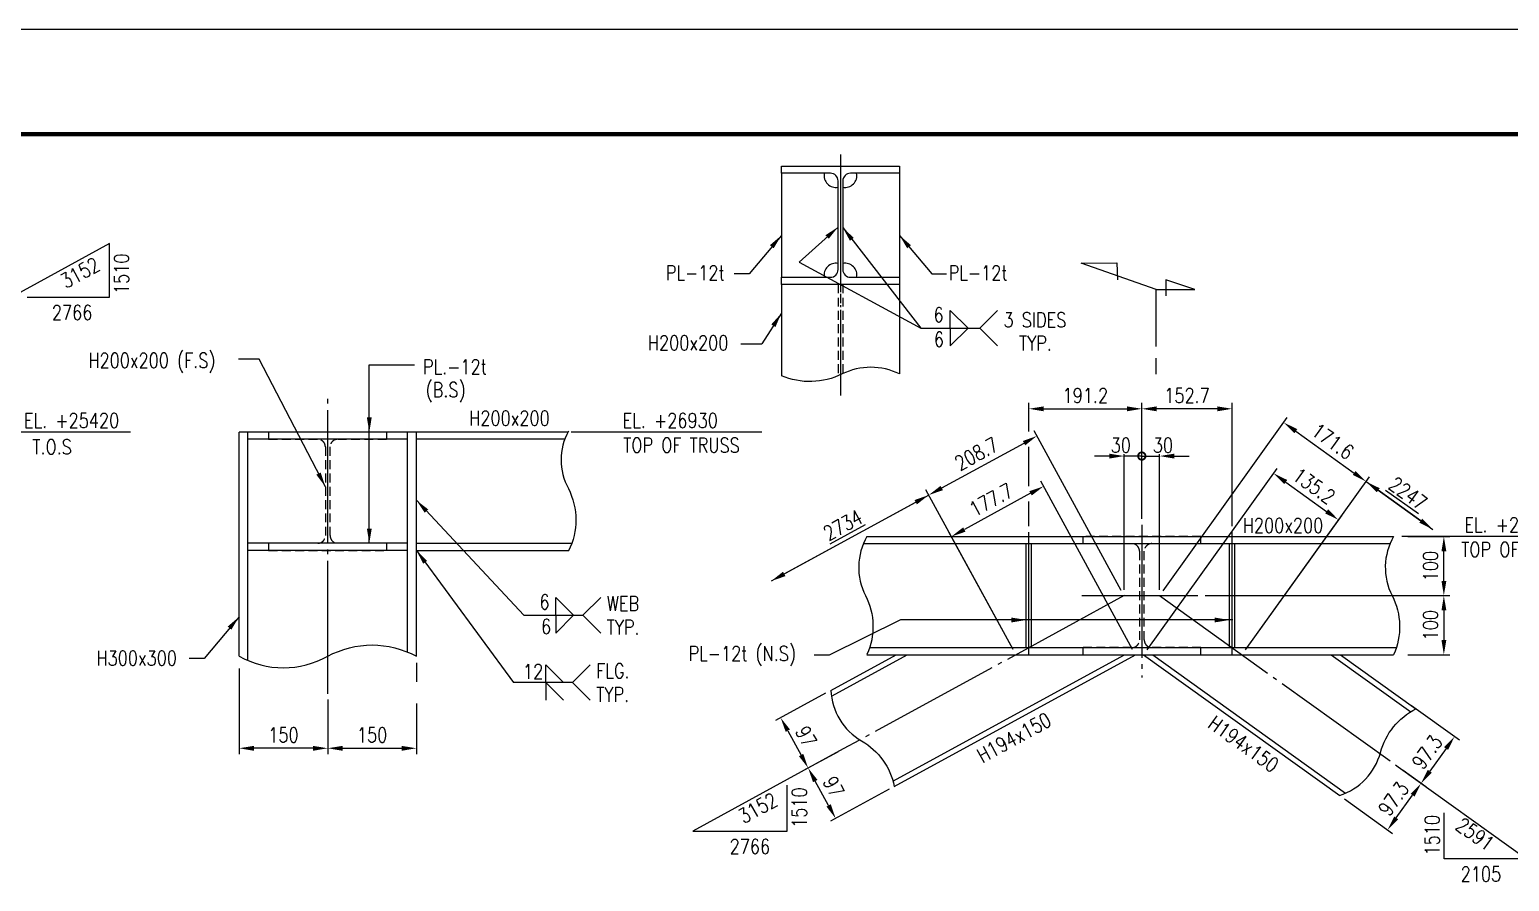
# Model space of a CAD drawing. Header units: millimetres. Extents: x 0 to 232280, y -26939 to 23794.
# Drawn here: x 151900 to 161915, y -8870 to -3104 of the extents above; entities that cross this region are included whole.
import ezdxf
from ezdxf.enums import TextEntityAlignment as Align

# ---------------------------------------------------------------- set-up
doc = ezdxf.new("R2010")
doc.units = ezdxf.units.MM
doc.header["$LTSCALE"] = 30
doc.linetypes.add('JNK-CENTER', pattern=[34, 30, -1.5, 1, -1.5])
doc.linetypes.add('JNK-HIDDEN', pattern=[3, 2, -1])
for name, color, linetype in [('CEN-R', 1, 'JNK-CENTER'), ('CON-C', 4, 'Continuous'), ('CON-G', 3, 'Continuous'), ('CON-W', 7, 'Continuous'), ('CON-Y', 2, 'Continuous'), ('Dim-W', 7, 'Continuous'), ('HID-Y', 2, 'JNK-HIDDEN'), ('STL-OBJT', 7, 'Continuous'), ('TXT-Y', 2, 'Continuous')]:
    doc.layers.add(name, color=color, linetype=linetype)
doc.styles.add('ROMANS', font='ROMANS.shx', dxfattribs={"width": 0.8})
doc.styles.add('SIMPLEX', font='simplex.shx', dxfattribs={"width": 0.8})
doc.dimstyles.new('DIM40', dxfattribs={"dimscale": 40, "dimtxt": 2.5, "dimasz": 2.5, "dimexe": 1, "dimexo": 1, "dimgap": 1, "dimtad": 1, "dimdec": 0, "dimdsep": 46, "dimtxsty": 'SIMPLEX', "dimcen": 0, "dimclrd": 7, "dimclre": 7, "dimclrt": 2, "dimadec": 1, "dimazin": 2, "dimtfac": 1, "dimtdec": 0, "dimtix": 1, "dimtmove": 2, "dimatfit": 2, "dimfxl": 1, "dimtolj": 1, "dimtzin": 0, "dimarcsym": 1})
doc.dimstyles.new('DIM40x4', dxfattribs={"dimscale": 40, "dimtxt": 2.5, "dimasz": 2.5, "dimexe": 1, "dimexo": 1, "dimgap": 1, "dimtad": 1, "dimdec": 1, "dimlfac": 0.25, "dimdsep": 46, "dimtxsty": 'SIMPLEX', "dimcen": 2.5, "dimclrd": 7, "dimclre": 7, "dimclrt": 2, "dimadec": 1, "dimazin": 2, "dimtfac": 1, "dimtdec": 1, "dimtmove": 2, "dimatfit": 3, "dimfxl": 1, "dimtfill": 1, "dimtolj": 1, "dimtzin": 0, "dimarcsym": 1})

# ---------------------------------------------------------------- blocks, each defined once
blk = doc.blocks.new('TITLE')
at = {"color": 7}
blk.add_line((841, 594.85), (0, 594.85), dxfattribs=at)
at = {"color": 7, "const_width": 0.707}
blk.add_lwpolyline([(823.32, 577.17), (27.94, 577.17)], dxfattribs=at)
blk = doc.blocks.new('*D4579')
at = {"layer": 'DEFPOINTS', "color": 0, "ltscale": 0.5, "transparency": 16777216}
for p in [(153918, -7600), (154518, -7666), (154518, -7969)]:
    blk.add_point(p, dxfattribs=at)
at = {"layer": 'Dim-W', "color": 7, "lineweight": -2, "ltscale": 0.5, "transparency": 16777216}
for p, q in [((153918, -7640), (153918, -8009)), ((154518, -7706), (154518, -8009)), ((154018, -7969), (154418, -7969))]:
    blk.add_line(p, q, dxfattribs=at)
at = {"layer": 'Dim-W', "color": 7, "ltscale": 0.5, "transparency": 16777216}
for points in [[(154018, -7953), (154018, -7986), (153918, -7969)], [(154418, -7953), (154418, -7986), (154518, -7969)]]:
    blk.add_solid(points, dxfattribs=at)
at = {"layer": 'Dim-W', "color": 2, "ltscale": 0.5, "transparency": 16777216, "insert": (154218, -7879), "char_height": 100, "attachment_point": 5, "style": 'SIMPLEX', "bg_fill": 3, "box_fill_scale": 1.1, "bg_fill_color": 256, "bg_fill_true_color": 13158600, "bg_fill_transparency": 0}
blk.add_mtext('\\A1;150', dxfattribs=at)
blk = doc.blocks.new('*D4580')
at = {"layer": 'DEFPOINTS', "color": 0, "ltscale": 0.5, "transparency": 16777216}
for p in [(153318, -7390), (153918, -7600), (153318, -7969)]:
    blk.add_point(p, dxfattribs=at)
at = {"layer": 'Dim-W', "color": 7, "lineweight": -2, "ltscale": 0.5, "transparency": 16777216}
for p, q in [((153318, -7430), (153318, -8009)), ((153918, -7640), (153918, -8009)), ((153818, -7969), (153418, -7969))]:
    blk.add_line(p, q, dxfattribs=at)
at = {"layer": 'Dim-W', "color": 7, "ltscale": 0.5, "transparency": 16777216}
for points in [[(153418, -7953), (153418, -7986), (153318, -7969)], [(153818, -7953), (153818, -7986), (153918, -7969)]]:
    blk.add_solid(points, dxfattribs=at)
at = {"layer": 'Dim-W', "color": 2, "ltscale": 0.5, "transparency": 16777216, "insert": (153618, -7879), "char_height": 100, "attachment_point": 5, "style": 'SIMPLEX', "bg_fill": 3, "box_fill_scale": 1.1, "bg_fill_color": 256, "bg_fill_true_color": 13158600, "bg_fill_transparency": 0}
blk.add_mtext('\\A1;150', dxfattribs=at)
blk = doc.blocks.new('_DotSmall')
at = {"color": 0, "linetype": 'ByBlock', "const_width": 0.5}
blk.add_lwpolyline([(-0.0625, 0, 1), (0.0625, 0, 1)], format="xyb", close=True, dxfattribs=at)
blk = doc.blocks.new('*D4581')
at = {"layer": 'DEFPOINTS', "color": 0, "ltscale": 0.5, "transparency": 16777216}
for p in [(159427, -6456), (159547, -6936)]:
    blk.add_point(p, dxfattribs=at)
at = {"layer": 'Dim-W', "color": 7, "lineweight": -2, "ltscale": 0.5, "transparency": 16777216}
for p, q in [((159427, -5991), (159327, -5991)), ((159427, -6416), (159427, -5951)), ((159547, -6896), (159547, -5951)), ((159647, -5991), (159747, -5991))]:
    blk.add_line(p, q, dxfattribs=at)
at = {"layer": 'Dim-W', "color": 2, "ltscale": 0.5, "transparency": 16777216, "insert": (159570, -5918), "char_height": 100, "attachment_point": 5, "style": 'SIMPLEX', "bg_fill": 3, "box_fill_scale": 1.1, "bg_fill_color": 256, "bg_fill_true_color": 13158600, "bg_fill_transparency": 0}
blk.add_mtext('\\A1;30', dxfattribs=at)
at = {"layer": 'DEFPOINTS', "color": 0, "ltscale": 0.5, "transparency": 16777216}
blk.add_point((159547, -5991), dxfattribs=at)
at = {"layer": 'Dim-W', "color": 7, "lineweight": -2, "ltscale": 0.5, "transparency": 16777216}
blk.add_line((159427, -5991), (159547, -5991), dxfattribs=at)
at = {"layer": 'Dim-W', "color": 7, "ltscale": 0.5, "transparency": 16777216}
blk.add_solid([(159647, -5975), (159647, -6008), (159547, -5991)], dxfattribs=at)
at = {"layer": 'Dim-W', "color": 7, "lineweight": -2, "ltscale": 0.5, "transparency": 16777216, "xscale": 100, "yscale": 100, "zscale": 100}
blk.add_blockref('_DotSmall', (159427, -5991), dxfattribs=at)
blk = doc.blocks.new('*D4582')
at = {"layer": 'DEFPOINTS', "color": 0, "ltscale": 0.5, "transparency": 16777216}
for p in [(159427, -6456), (159307, -6936)]:
    blk.add_point(p, dxfattribs=at)
at = {"layer": 'Dim-W', "color": 7, "lineweight": -2, "ltscale": 0.5, "transparency": 16777216}
for p, q in [((159207, -5991), (159107, -5991)), ((159307, -6896), (159307, -5951)), ((159427, -6416), (159427, -5951)), ((159427, -5991), (159527, -5991))]:
    blk.add_line(p, q, dxfattribs=at)
at = {"layer": 'Dim-W', "color": 2, "ltscale": 0.5, "transparency": 16777216, "insert": (159285, -5918), "char_height": 100, "attachment_point": 5, "style": 'SIMPLEX', "bg_fill": 3, "box_fill_scale": 1.1, "bg_fill_color": 256, "bg_fill_true_color": 13158600, "bg_fill_transparency": 0}
blk.add_mtext('\\A1;30', dxfattribs=at)
at = {"layer": 'DEFPOINTS', "color": 0, "ltscale": 0.5, "transparency": 16777216}
blk.add_point((159307, -5991), dxfattribs=at)
at = {"layer": 'Dim-W', "color": 7, "lineweight": -2, "ltscale": 0.5, "transparency": 16777216}
blk.add_line((159427, -5991), (159307, -5991), dxfattribs=at)
at = {"layer": 'Dim-W', "color": 7, "ltscale": 0.5, "transparency": 16777216}
blk.add_solid([(159207, -5975), (159207, -6008), (159307, -5991)], dxfattribs=at)
at = {"layer": 'Dim-W', "color": 7, "lineweight": -2, "ltscale": 0.5, "transparency": 16777216, "xscale": 100, "yscale": 100, "zscale": 100, "rotation": 180}
blk.add_blockref('_DotSmall', (159427, -5991), dxfattribs=at)
blk = doc.blocks.new('*D4621')
at = {"layer": 'DEFPOINTS', "color": 0, "ltscale": 0.5, "transparency": 16777216}
for p in [(159427, -5671), (158663, -6506), (159427, -6416)]:
    blk.add_point(p, dxfattribs=at)
at = {"layer": 'Dim-W', "color": 7, "lineweight": -2, "ltscale": 0.5, "transparency": 16777216}
for p, q in [((158663, -5825), (158663, -5631)), ((158763, -5671), (159327, -5671)), ((159427, -6376), (159427, -5631)), ((158663, -6195), (158663, -5928)), ((158663, -6466), (158663, -6298))]:
    blk.add_line(p, q, dxfattribs=at)
at = {"layer": 'Dim-W', "color": 7, "ltscale": 0.5, "transparency": 16777216}
for points in [[(158763, -5655), (158763, -5688), (158663, -5671)], [(159327, -5655), (159327, -5688), (159427, -5671)]]:
    blk.add_solid(points, dxfattribs=at)
at = {"layer": 'Dim-W', "color": 2, "ltscale": 0.5, "transparency": 16777216, "insert": (159045, -5581), "char_height": 100, "attachment_point": 5, "style": 'SIMPLEX', "bg_fill": 3, "box_fill_scale": 1.1, "bg_fill_color": 256, "bg_fill_true_color": 13158600, "bg_fill_transparency": 0}
blk.add_mtext('\\A1;191.2', dxfattribs=at)
blk = doc.blocks.new('*D4583')
at = {"layer": 'DEFPOINTS', "color": 0, "ltscale": 0.5, "transparency": 16777216}
for p in [(159427, -5671), (159427, -6416), (160038, -6506)]:
    blk.add_point(p, dxfattribs=at)
at = {"layer": 'Dim-W', "color": 7, "lineweight": -2, "ltscale": 0.5, "transparency": 16777216}
for p, q in [((159427, -6376), (159427, -5631)), ((159938, -5671), (159527, -5671)), ((160038, -6466), (160038, -5631))]:
    blk.add_line(p, q, dxfattribs=at)
at = {"layer": 'Dim-W', "color": 7, "ltscale": 0.5, "transparency": 16777216}
for points in [[(159527, -5655), (159527, -5688), (159427, -5671)], [(159938, -5655), (159938, -5688), (160038, -5671)]]:
    blk.add_solid(points, dxfattribs=at)
at = {"layer": 'Dim-W', "color": 2, "ltscale": 0.5, "transparency": 16777216, "insert": (159733, -5581), "char_height": 100, "attachment_point": 5, "style": 'SIMPLEX', "bg_fill": 3, "box_fill_scale": 1.1, "bg_fill_color": 256, "bg_fill_true_color": 13158600, "bg_fill_transparency": 0}
blk.add_mtext('\\A1;152.7', dxfattribs=at)
blk = doc.blocks.new('*D4584')
at = {"layer": 'DEFPOINTS', "color": 0, "ltscale": 0.5, "transparency": 16777216}
for p in [(161162, -8094), (161317, -8206), (160765, -8289)]:
    blk.add_point(p, dxfattribs=at)
at = {"layer": 'Dim-W', "color": 7, "lineweight": -2, "ltscale": 0.5, "transparency": 16777216}
for p, q in [((161195, -8118), (161350, -8229)), ((160798, -8312), (161123, -8545)), ((161149, -8441), (161259, -8287))]:
    blk.add_line(p, q, dxfattribs=at)
at = {"layer": 'Dim-W', "color": 7, "ltscale": 0.5, "transparency": 16777216}
for points in [[(161246, -8277), (161273, -8296), (161317, -8206)], [(161135, -8431), (161162, -8450), (161090, -8522)]]:
    blk.add_solid(points, dxfattribs=at)
at = {"layer": 'Dim-W', "color": 2, "ltscale": 0.5, "transparency": 16777216, "insert": (161131, -8311), "char_height": 100, "attachment_point": 5, "rotation": 54.3466, "style": 'SIMPLEX', "bg_fill": 3, "box_fill_scale": 1.1, "bg_fill_color": 256, "bg_fill_true_color": 13158600, "bg_fill_transparency": 0}
blk.add_mtext('\\A1;97.3', dxfattribs=at)
blk = doc.blocks.new('*D4585')
at = {"layer": 'DEFPOINTS', "color": 0, "ltscale": 0.5, "transparency": 16777216}
for p in [(161219, -7656), (161162, -8094), (161317, -8206)]:
    blk.add_point(p, dxfattribs=at)
at = {"layer": 'Dim-W', "color": 7, "lineweight": -2, "ltscale": 0.5, "transparency": 16777216}
for p, q in [((161252, -7679), (161577, -7912)), ((161486, -7970), (161376, -8124)), ((161195, -8118), (161350, -8229))]:
    blk.add_line(p, q, dxfattribs=at)
at = {"layer": 'Dim-W', "color": 7, "ltscale": 0.5, "transparency": 16777216}
for points in [[(161472, -7961), (161500, -7980), (161544, -7889)], [(161362, -8115), (161389, -8134), (161317, -8206)]]:
    blk.add_solid(points, dxfattribs=at)
at = {"layer": 'Dim-W', "color": 2, "ltscale": 0.5, "transparency": 16777216, "insert": (161358, -7995), "char_height": 100, "attachment_point": 5, "rotation": 54.3466, "style": 'SIMPLEX', "bg_fill": 3, "box_fill_scale": 1.1, "bg_fill_color": 256, "bg_fill_true_color": 13158600, "bg_fill_transparency": 0}
blk.add_mtext('\\A1;97.3', dxfattribs=at)
blk = doc.blocks.new('*D4586')
at = {"layer": 'DEFPOINTS', "color": 0, "ltscale": 0.5, "transparency": 16777216}
for p in [(160946, -6164), (159547, -6936), (160105, -7336)]:
    blk.add_point(p, dxfattribs=at)
at = {"layer": 'Dim-W', "color": 7, "lineweight": -2, "ltscale": 0.5, "transparency": 16777216}
for p, q in [((159571, -6903), (160411, -5731)), ((160469, -5822), (160864, -6106)), ((160128, -7303), (160969, -6131))]:
    blk.add_line(p, q, dxfattribs=at)
at = {"layer": 'Dim-W', "color": 7, "ltscale": 0.5, "transparency": 16777216}
for points in [[(160479, -5809), (160460, -5836), (160388, -5764)], [(160874, -6092), (160855, -6119), (160946, -6164)]]:
    blk.add_solid(points, dxfattribs=at)
at = {"layer": 'Dim-W', "color": 2, "ltscale": 0.5, "transparency": 16777216, "insert": (160719, -5891), "char_height": 100, "attachment_point": 5, "rotation": 324.3466, "style": 'SIMPLEX', "bg_fill": 3, "box_fill_scale": 1.1, "bg_fill_color": 256, "bg_fill_true_color": 13158600, "bg_fill_transparency": 0}
blk.add_mtext('\\A1;171.6', dxfattribs=at)
blk = doc.blocks.new('*D4587')
at = {"layer": 'DEFPOINTS', "color": 0, "ltscale": 0.5, "transparency": 16777216}
for p in [(160759, -6424), (159439, -7336), (160105, -7336)]:
    blk.add_point(p, dxfattribs=at)
at = {"layer": 'Dim-W', "color": 7, "lineweight": -2, "ltscale": 0.5, "transparency": 16777216}
for p, q in [((159463, -7303), (160343, -6076)), ((160401, -6167), (160678, -6366)), ((160128, -7303), (160782, -6391))]:
    blk.add_line(p, q, dxfattribs=at)
at = {"layer": 'Dim-W', "color": 7, "ltscale": 0.5, "transparency": 16777216}
for points in [[(160411, -6153), (160391, -6181), (160320, -6109)], [(160688, -6352), (160668, -6379), (160759, -6424)]]:
    blk.add_solid(points, dxfattribs=at)
at = {"layer": 'Dim-W', "color": 2, "ltscale": 0.5, "transparency": 16777216, "insert": (160592, -6193), "char_height": 100, "attachment_point": 5, "rotation": 324.3466, "style": 'SIMPLEX', "bg_fill": 3, "box_fill_scale": 1.1, "bg_fill_color": 256, "bg_fill_true_color": 13158600, "bg_fill_transparency": 0}
blk.add_mtext('\\A1;135.2', dxfattribs=at)
blk = doc.blocks.new('*D4588')
at = {"layer": 'DEFPOINTS', "color": 0, "ltscale": 0.5, "transparency": 16777216}
for p in [(158717, -5855), (159307, -6936), (158575, -7336)]:
    blk.add_point(p, dxfattribs=at)
at = {"layer": 'Dim-W', "color": 7, "lineweight": -2, "ltscale": 0.5, "transparency": 16777216}
for p, q in [((158073, -6207), (158630, -5903)), ((159288, -6901), (158698, -5820)), ((158556, -7301), (157966, -6220))]:
    blk.add_line(p, q, dxfattribs=at)
at = {"layer": 'Dim-W', "color": 7, "ltscale": 0.5, "transparency": 16777216}
for points in [[(158622, -5889), (158638, -5918), (158717, -5855)], [(158065, -6193), (158081, -6222), (157985, -6255)]]:
    blk.add_solid(points, dxfattribs=at)
at = {"layer": 'Dim-W', "color": 2, "ltscale": 0.5, "transparency": 16777216, "insert": (158308, -5976), "char_height": 100, "attachment_point": 5, "rotation": 28.6308, "style": 'SIMPLEX', "bg_fill": 3, "box_fill_scale": 1.1, "bg_fill_color": 256, "bg_fill_true_color": 13158600, "bg_fill_transparency": 0}
blk.add_mtext('\\A1;208.7', dxfattribs=at)
blk = doc.blocks.new('*D4589')
at = {"layer": 'DEFPOINTS', "color": 0, "ltscale": 0.5, "transparency": 16777216}
for p in [(158138, -6536), (158575, -7336), (159384, -7336)]:
    blk.add_point(p, dxfattribs=at)
at = {"layer": 'Dim-W', "color": 7, "lineweight": -2, "ltscale": 0.5, "transparency": 16777216}
for p, q in [((159365, -7301), (158743, -6160)), ((158674, -6243), (158226, -6488)), ((158556, -7301), (158119, -6501))]:
    blk.add_line(p, q, dxfattribs=at)
at = {"layer": 'Dim-W', "color": 7, "ltscale": 0.5, "transparency": 16777216}
for points in [[(158666, -6229), (158682, -6258), (158762, -6196)], [(158218, -6474), (158234, -6503), (158138, -6536)]]:
    blk.add_solid(points, dxfattribs=at)
at = {"layer": 'Dim-W', "color": 2, "ltscale": 0.5, "transparency": 16777216, "insert": (158407, -6287), "char_height": 100, "attachment_point": 5, "rotation": 28.6308, "style": 'SIMPLEX', "bg_fill": 3, "box_fill_scale": 1.1, "bg_fill_color": 256, "bg_fill_true_color": 13158600, "bg_fill_transparency": 0}
blk.add_mtext('\\A1;177.7', dxfattribs=at)
blk = doc.blocks.new('SECMARK2')
at = {"layer": 'CON-C'}
blk.add_line((0, 0), (-2.72, 0), dxfattribs=at)
blk.add_lwpolyline([(-4.67, 0), (-14.32, 0), (-14.32, 6.51), (-15.93, 1.64), (-13.23, 1.64)], dxfattribs=at)
at = {"layer": 'CON-C', "style": 'SIMPLEX', "width": 0.8}
blk.add_attdef('TAG', (-12.98, 1.18), '', height=3.5, dxfattribs=at)
blk = doc.blocks.new('*D4497')
at = {"layer": 'DEFPOINTS', "color": 0, "ltscale": 0.5, "transparency": 16777216}
for p in [(157323, -7577), (157407, -7974), (157169, -8103)]:
    blk.add_point(p, dxfattribs=at)
at = {"layer": 'Dim-W', "color": 7, "lineweight": -2, "ltscale": 0.5, "transparency": 16777216}
for p, q in [((157287, -7597), (156948, -7782)), ((157031, -7850), (157121, -8015)), ((157372, -7993), (157134, -8122))]:
    blk.add_line(p, q, dxfattribs=at)
at = {"layer": 'Dim-W', "color": 7, "ltscale": 0.5, "transparency": 16777216}
for points in [[(157046, -7842), (157017, -7858), (156983, -7763)], [(157136, -8007), (157107, -8023), (157169, -8103)]]:
    blk.add_solid(points, dxfattribs=at)
at = {"layer": 'Dim-W', "color": 2, "ltscale": 0.5, "transparency": 16777216, "insert": (157155, -7890), "char_height": 100, "attachment_point": 5, "rotation": 298.6308, "style": 'SIMPLEX', "bg_fill": 3, "box_fill_scale": 1.1, "bg_fill_color": 256, "bg_fill_true_color": 13158600, "bg_fill_transparency": 0}
blk.add_mtext('\\A1;97', dxfattribs=at)
blk = doc.blocks.new('*D4498')
at = {"layer": 'DEFPOINTS', "color": 0, "ltscale": 0.5, "transparency": 16777216}
for p in [(157169, -8103), (157169, -8103), (157752, -8227)]:
    blk.add_point(p, dxfattribs=at)
at = {"layer": 'Dim-W', "color": 7, "lineweight": -2, "ltscale": 0.5, "transparency": 16777216}
for p, q in [((157307, -8356), (157217, -8191)), ((157717, -8246), (157320, -8463))]:
    blk.add_line(p, q, dxfattribs=at)
at = {"layer": 'Dim-W', "color": 7, "ltscale": 0.5, "transparency": 16777216}
for points in [[(157232, -8183), (157202, -8199), (157169, -8103)], [(157322, -8348), (157293, -8364), (157355, -8444)]]:
    blk.add_solid(points, dxfattribs=at)
at = {"layer": 'Dim-W', "color": 2, "ltscale": 0.5, "transparency": 16777216, "insert": (157341, -8230), "char_height": 100, "attachment_point": 5, "rotation": 298.6308, "style": 'SIMPLEX', "bg_fill": 3, "box_fill_scale": 1.1, "bg_fill_color": 256, "bg_fill_true_color": 13158600, "bg_fill_transparency": 0}
blk.add_mtext('\\A1;97', dxfattribs=at)
blk = doc.blocks.new('*D4499')
at = {"layer": 'DEFPOINTS', "color": 0, "ltscale": 0.5, "transparency": 16777216}
for p in [(157985, -6255), (157985, -6255), (156919, -6837)]:
    blk.add_point(p, dxfattribs=at)
at = {"layer": 'Dim-W', "color": 7, "lineweight": -2, "ltscale": 0.5, "transparency": 16777216}
blk.add_line((157007, -6789), (157897, -6303), dxfattribs=at)
at = {"layer": 'Dim-W', "color": 7, "ltscale": 0.5, "transparency": 16777216}
for points in [[(157889, -6289), (157905, -6318), (157985, -6255)], [(156999, -6774), (157015, -6804), (156919, -6837)]]:
    blk.add_solid(points, dxfattribs=at)
at = {"layer": 'Dim-W', "color": 2, "ltscale": 0.5, "transparency": 16777216, "insert": (157404, -6458), "char_height": 100, "attachment_point": 5, "rotation": 28.6308, "style": 'SIMPLEX', "bg_fill": 3, "box_fill_scale": 1.1, "bg_fill_color": 256, "bg_fill_true_color": 13158600, "bg_fill_transparency": 0}
blk.add_mtext('\\A1;\\L2734', dxfattribs=at)
blk = doc.blocks.new('*D4500')
at = {"layer": 'DEFPOINTS', "color": 0, "ltscale": 0.5, "transparency": 16777216}
for p in [(160946, -6164), (160946, -6164), (161396, -6487)]:
    blk.add_point(p, dxfattribs=at)
at = {"layer": 'Dim-W', "color": 7, "lineweight": -2, "ltscale": 0.5, "transparency": 16777216}
blk.add_line((161315, -6429), (161027, -6222), dxfattribs=at)
at = {"layer": 'Dim-W', "color": 7, "ltscale": 0.5, "transparency": 16777216}
for points in [[(161037, -6209), (161017, -6236), (160946, -6164)], [(161325, -6415), (161305, -6442), (161396, -6487)]]:
    blk.add_solid(points, dxfattribs=at)
at = {"layer": 'Dim-W', "color": 2, "ltscale": 0.5, "transparency": 16777216, "insert": (161229, -6244), "char_height": 100, "attachment_point": 5, "rotation": 324.3466, "style": 'SIMPLEX', "bg_fill": 3, "box_fill_scale": 1.1, "bg_fill_color": 256, "bg_fill_true_color": 13158600, "bg_fill_transparency": 0}
blk.add_mtext('\\A1;\\L2247', dxfattribs=at)
blk = doc.blocks.new('*D4540')
at = {"layer": 'DEFPOINTS', "color": 0, "ltscale": 0.5, "transparency": 16777216}
for p in [(161187, -6536), (161471, -6536), (159816, -6936)]:
    blk.add_point(p, dxfattribs=at)
at = {"layer": 'Dim-W', "color": 7, "lineweight": -2, "ltscale": 0.5, "transparency": 16777216}
for p, q in [((161227, -6536), (161511, -6536)), ((161471, -6836), (161471, -6636)), ((159856, -6936), (161511, -6936))]:
    blk.add_line(p, q, dxfattribs=at)
at = {"layer": 'Dim-W', "color": 7, "ltscale": 0.5, "transparency": 16777216}
for points in [[(161455, -6636), (161488, -6636), (161471, -6536)], [(161455, -6836), (161488, -6836), (161471, -6936)]]:
    blk.add_solid(points, dxfattribs=at)
at = {"layer": 'Dim-W', "color": 2, "ltscale": 0.5, "transparency": 16777216, "insert": (161381, -6736), "char_height": 100, "attachment_point": 5, "rotation": 90, "style": 'SIMPLEX', "bg_fill": 3, "box_fill_scale": 1.1, "bg_fill_color": 256, "bg_fill_true_color": 13158600, "bg_fill_transparency": 0}
blk.add_mtext('\\A1;100', dxfattribs=at)
blk = doc.blocks.new('*D4541')
at = {"layer": 'DEFPOINTS', "color": 0, "ltscale": 0.5, "transparency": 16777216}
for p in [(159829, -6936), (161187, -7336), (161471, -7336)]:
    blk.add_point(p, dxfattribs=at)
at = {"layer": 'Dim-W', "color": 7, "lineweight": -2, "ltscale": 0.5, "transparency": 16777216}
for p, q in [((159869, -6936), (161511, -6936)), ((161471, -7036), (161471, -7236)), ((161227, -7336), (161511, -7336))]:
    blk.add_line(p, q, dxfattribs=at)
at = {"layer": 'Dim-W', "color": 7, "ltscale": 0.5, "transparency": 16777216}
for points in [[(161455, -7036), (161488, -7036), (161471, -6936)], [(161455, -7236), (161488, -7236), (161471, -7336)]]:
    blk.add_solid(points, dxfattribs=at)
at = {"layer": 'Dim-W', "color": 2, "ltscale": 0.5, "transparency": 16777216, "insert": (161381, -7136), "char_height": 100, "attachment_point": 5, "rotation": 90, "style": 'SIMPLEX', "bg_fill": 3, "box_fill_scale": 1.1, "bg_fill_color": 256, "bg_fill_true_color": 13158600, "bg_fill_transparency": 0}
blk.add_mtext('\\A1;100', dxfattribs=at)

msp = doc.modelspace()

# ---------------------------------------------------------------- linework, layer by layer
for p, q in [((158130.88, -5124.8), (158130.88, -5004.8)), ((158130.88, -5004.8), (158250.88, -5124.8)), ((158130.88, -5124.8), (158130.88, -5244.8)), ((158130.88, -5244.8), (158250.88, -5124.8)), ((155460.66, -7068.85), (155460.66, -6948.85)), ((155460.66, -6948.85), (155580.66, -7068.85)), ((155460.66, -7068.85), (155460.66, -7188.85)), ((155460.66, -7188.85), (155580.66, -7068.85)), ((155392.99, -7524.11), (155392.99, -7404.11)), ((155392.99, -7404.11), (155512.99, -7524.11))]:
    msp.add_line(p, q)
msp.add_lwpolyline([(155512.99, -7644.11), (155392.99, -7524.11), (155392.99, -7644.11)])
at = {"layer": 'CEN-R'}
for p, q in [((157387.52, -3948.92), (157387.52, -4982.97)), ((157387.52, -3981.27), (157387.52, -5580.98)), ((153917.72, -7599.7), (153917.72, -5564.24)), ((158662.63, -7335.85), (158662.63, -6506.08)), ((159427.42, -6455.85), (159427.42, -7489.9)), ((160038.12, -7335.85), (160038.12, -6506.08)), ((159307.42, -6935.85), (157406.61, -7973.53)), ((159022.14, -6935.85), (159806.24, -6935.85)), ((159547.42, -6935.85), (161162.29, -8094.26))]:
    msp.add_line(p, q, dxfattribs=at)
at = {"layer": 'CON-C'}
msp.add_lwpolyline([(159524.8, -4863.58), (159016.29, -4685.17), (159257.36, -4682), (159262.8, -4797.5)], dxfattribs=at)
at = {"layer": 'CON-G'}
for p, q in [((156987.52, -4076.92), (156987.52, -4780.92)), ((157787.52, -4028.92), (157787.52, -4076.92)), ((157787.52, -4076.92), (157787.52, -4780.92)), ((157787.52, -4780.92), (157787.52, -4828.92)), ((156987.52, -4828.92), (156987.52, -5447.14)), ((157787.52, -4828.92), (157787.52, -5435.37)), ((153317.72, -7346.56), (153317.72, -5829.46)), ((154517.72, -5829.46), (153317.72, -5829.46)), ((153377.72, -7375.62), (153377.72, -5829.46)), ((154457.72, -5877.46), (153381.72, -5877.46)), ((154457.72, -7317.84), (154457.72, -5829.46)), ((154517.72, -7346.56), (154517.72, -5829.46)), ((155543.03, -5829.46), (154517.72, -5829.46)), ((155521.56, -5877.46), (154517.72, -5877.46)), ((154457.72, -6581.46), (153377.72, -6581.46)), ((154517.72, -6581.46), (155565.24, -6581.46)), ((157543.38, -6583.85), (161107.33, -6583.85)), ((157567.21, -6535.85), (161131.16, -6535.85)), ((158644.63, -7287.85), (158644.63, -6583.85)), ((158680.63, -7287.85), (158680.63, -6583.85)), ((160020.12, -7287.85), (160020.12, -6583.85)), ((160056.12, -7287.85), (160056.12, -6583.85)), ((154457.72, -6629.46), (153377.72, -6629.46)), ((154517.72, -6629.46), (155549.48, -6629.46)), ((157585.21, -7287.85), (161149.62, -7287.85)), ((157322.55, -7577.37), (157764.96, -7335.85)), ((157332.32, -7613.05), (157840.09, -7335.85)), ((157567.21, -7335.85), (161131.16, -7335.85)), ((157742.95, -8190.95), (159309.32, -7335.85)), ((157751.79, -8227.14), (159384.45, -7335.85)), ((159439.38, -7335.85), (160766.97, -8288.19)), ((159501.14, -7335.85), (160806.07, -8271.93)), ((160708.93, -7335.85), (161247.31, -7722.05)), ((160770.7, -7335.85), (161282.14, -7702.73))]:
    msp.add_line(p, q, dxfattribs=at)
msp.add_lwpolyline([(156987.52, -4828.92), (156987.52, -4780.92), (157319.52, -4780.92, 0.41421356), (157371.52, -4728.92), (157371.52, -4128.92, 0.41421356), (157319.52, -4076.92), (156987.52, -4076.92), (156987.52, -4028.92), (157787.52, -4028.92), (157787.52, -4076.92), (157455.52, -4076.92, 0.41421356), (157403.52, -4128.92), (157403.52, -4728.92, 0.41421356), (157455.52, -4780.92), (157787.52, -4780.92), (157787.52, -4828.92)], format="xyb", close=True, dxfattribs=at)
for centre, start, end in [((157356.29, -4092.15), 169.025004, 280.974996), ((157418.75, -4092.15), 259.025004, 10.974996), ((157356.29, -4765.69), 79.025004, 190.974996), ((157418.75, -4765.69), 349.025004, 100.974996)]:
    msp.add_arc(centre, 80, start, end, dxfattribs=at)
at = {"layer": 'CON-W'}
for p, q in [((156769.02, -4757.21), (156669.02, -4757.21)), ((158006.02, -4757.21), (158106.02, -4757.21)), ((158450.88, -5004.8), (158330.88, -5124.8)), ((157930.88, -5124.8), (158330.88, -5124.8)), ((158330.88, -5124.8), (158450.88, -5244.8)), ((155764.95, -6948.85), (155644.95, -7068.85)), ((155244.95, -7068.85), (155644.95, -7068.85)), ((155644.95, -7068.85), (155764.95, -7188.85)), ((153081.13, -7360.33), (152981.13, -7360.33)), ((155694.08, -7404.11), (155574.08, -7524.11)), ((157310.63, -7339.98), (157210.63, -7339.98)), ((155574.08, -7524.11), (155174.08, -7524.11)), ((155574.08, -7524.11), (155694.08, -7644.11))]:
    msp.add_line(p, q, dxfattribs=at)
for points in [[(157787.52, -5435.37, 0.23294721), (157398.65, -5435.39, -0.22057512), (156987.52, -5447.14)], [(155546.59, -5822.87, 0.25792862), (155546.59, -6211.11, -0.23557054), (155547.83, -6632.81)], [(157567.21, -6535.85, 0.25508912), (157557.01, -6935.72, -0.22877561), (157567.21, -7334.25, -0.24157976)], [(161131.16, -6535.85, 0.25508912), (161120.96, -6935.72, -0.22796986), (161131.16, -7335.85, -0.24157976)], [(153317.72, -7346.56, 0.25792862), (153917.72, -7346.56, -0.25508912), (154517.72, -7346.56)], [(157322.54, -7577.2, 0.25508912), (157530.51, -7918.88, -0.2149363), (157751.79, -8227.14, -0.2149363)], [(160765.44, -8288.69, 0.25361366), (161042.34, -7996.82, -0.2149363), (161282.14, -7702.73, -0.2149363)]]:
    msp.add_lwpolyline(points, format="xyb", dxfattribs=at)
at = {"layer": 'Dim-W', "ltscale": 0.5}
for p, q in [((157108.05, -4679.39), (157930.88, -5124.8)), ((156712.45, -5232.27), (156854.83, -5232.27)), ((154198.99, -5373.81), (154504.57, -5373.81)), ((154517.72, -7391.76), (154517.72, -7519.35)), ((154517.72, -7665.91), (154517.72, -7844.93)), ((161162.29, -8094.26), (162029.88, -8716.62))]:
    msp.add_line(p, q, dxfattribs=at)
at = {"layer": 'Dim-W'}
for p, q in [((152582.88, -5829.46), (151158.15, -5829.46)), ((156856.15, -5829.46), (155565.43, -5829.46)), ((162527.43, -6535.85), (161186.93, -6535.85))]:
    msp.add_line(p, q, dxfattribs=at)
at = {"layer": 'Dim-W', "ltscale": 0.5}
for points in [[(151883.88, -4916.03), (152440.94, -4916.03), (152440.94, -4552.95), (151365.4, -5140.11)], [(157406.61, -7973.53), (156387.45, -8529.9), (157027.84, -8529.9), (157027.84, -8219.62)], [(162029.88, -8716.62), (161472.82, -8716.62), (161472.82, -8406.34)]]:
    msp.add_lwpolyline(points, dxfattribs=at)
at = {"layer": 'HID-Y'}
for p, q in [((157371.52, -4828.92), (157371.52, -5447.9)), ((157403.52, -4828.92), (157403.52, -5433.02))]:
    msp.add_line(p, q, dxfattribs=at)
msp.add_lwpolyline([(154317.72, -6629.46), (154317.72, -6581.46), (153985.72, -6581.46, -0.41421356), (153933.72, -6529.46), (153933.72, -5929.46, -0.41421356), (153985.72, -5877.46), (154317.72, -5877.46), (154317.72, -5829.46), (153517.72, -5829.46), (153517.72, -5877.46), (153849.72, -5877.46, -0.41421356), (153901.72, -5929.46), (153901.72, -6529.46, -0.41421356), (153849.72, -6581.46), (153517.72, -6581.46), (153517.72, -6629.46)], format="xyb", close=True, dxfattribs=at)

# ---------------------------------------------------------------- block references
at = {"linetype": 'ByBlock', "xscale": 39.99999999599994, "yscale": 39.99999999599994, "zscale": 39.99999999599994}
msp.add_blockref('TITLE', (146137.22, -26898.29), dxfattribs=at)
at = {"layer": 'CON-C', "xscale": 40, "yscale": 40, "zscale": 40, "rotation": 270}
msp.add_blockref('SECMARK2', (159524.8, -5436.24), dxfattribs=at)

# ---------------------------------------------------------------- texts
at = {"layer": 'CON-W', "color": 2, "style": 'SIMPLEX', "width": 0.8}
for s, p in [('6', (158017.46, -5084.8)), ('6', (158019.59, -5251.19)), ('6', (155350.66, -7028.85)), ('6', (155361.67, -7195.23)), ('H300x300', (152352.48, -7408.68)), ('12', (155238.87, -7499.96))]:
    msp.add_text(s, height=100, dxfattribs=at).set_placement(p)
at = {"layer": 'CON-Y', "style": 'SIMPLEX', "width": 0.8}
for p in [(152572.36, -4894.24), (157159.26, -8508.12)]:
    msp.add_text('1510', height=100, rotation=90, dxfattribs=at).set_placement(p)
for s, p in [('2766', (152050.69, -5069.79)), ('H200x200', (156084.05, -5275.32)), ('EL. +25420', (151861.89, -5799.62)), ('H200x200', (154875.04, -5784.56)), ('EL. +26930', (155913.52, -5799.62)), ('T.O.S', (151918.7, -5979.19)), ('EL. +26930', (161609.73, -6506.01)), ('2766', (156637.58, -8683.67)), ('2105', (161584.98, -8870.38))]:
    msp.add_text(s, height=100, dxfattribs=at).set_placement(p)
msp.add_text('PL.-12t', height=100, dxfattribs=at).set_placement((154778.02, -5436.45), align=Align.CENTER)
at = {"layer": 'CON-Y', "color": 2, "style": 'SIMPLEX', "width": 0.8}
for p in [(155917.48, -5967.72), (161588.76, -6674.11)]:
    msp.add_text('TOP OF TRUSS', height=100, dxfattribs=at).set_placement(p)
at = {"layer": 'Dim-W', "color": 2, "style": 'SIMPLEX', "width": 0.8}
for rotation, p in [(28.630774, (158347.28, -8071.37)), (324.346625, (159864.48, -7821.69))]:
    msp.add_text('H194x150', height=100, rotation=rotation, dxfattribs=at).set_placement(p)
at = {"layer": 'Dim-W', "color": 2, "ltscale": 0.5, "char_height": 100, "attachment_point": 5, "rotation": 28.630774, "style": 'SIMPLEX'}
for insert in [(152241.47, -4749.79), (156828.37, -8373.4)]:
    msp.add_mtext('3152', dxfattribs=dict(at, insert=insert))
at = {"layer": 'Dim-W', "color": 2, "insert": (161682.26, -8550.38), "char_height": 100, "attachment_point": 5, "rotation": 324.346625, "style": 'SIMPLEX'}
msp.add_mtext('2591', dxfattribs=at)
at = {"layer": 'TXT-Y', "width": 0.8}
for s, style, p in [('PL-12t ', 'ROMANS', (156205.59, -4751.29)), ('PL-12t ', 'ROMANS', (158119.93, -4751.29)), ('3 SIDES', 'SIMPLEX', (158491.06, -5069.34)), ('TYP.', 'SIMPLEX', (158595.94, -5227.52)), ('H200x200 (F.S)', 'ROMANS', (152297.72, -5343.25)), (' (B.S)', 'ROMANS', (154525.02, -5541.95)), ('WEB', 'SIMPLEX', (155805.38, -6989.65)), ('TYP.', 'SIMPLEX', (155805.38, -7149.65)), ('PL-12t (N.S)', 'ROMANS', (156359.78, -7327.3)), ('FLG.', 'SIMPLEX', (155734.51, -7444.91)), ('TYP.', 'SIMPLEX', (155734.51, -7604.91))]:
    msp.add_text(s, height=100, dxfattribs=dict(at, style=style)).set_placement(p, align=Align.MIDDLE_LEFT)

# ---------------------------------------------------------------- leaders
at = {"layer": 'CON-W'}
for points in [[(157371.52, -4440.86), (157108.05, -4679.39)], [(157403.52, -4444.83), (157930.88, -5124.8)], [(156987.52, -5024.56), (156854.83, -5232.27)], [(154198.99, -5829.7), (154198.99, -5373.81)], [(154198.99, -6581.46), (154198.99, -5655.36)], [(154517.72, -6290.5), (155244.95, -7068.85)], [(154517.72, -6629.46), (155174.08, -7524.11)]]:
    msp.add_leader(points, dimstyle='DIM40x4', dxfattribs=at)
at = {"layer": 'STL-OBJT'}
for points, dimstyle in [([(156987.52, -4497.43), (156769.02, -4757.21)], 'DIM40x4'), ([(157787.52, -4497.43), (158006.02, -4757.21)], 'DIM40x4'), ([(153901.72, -6198.39), (153452.8, -5335.23), (153312.8, -5335.23)], 'DIM40'), ([(153317.72, -7079.04), (153081.13, -7360.33)], 'DIM40x4')]:
    msp.add_leader(points, dimstyle=dimstyle, dxfattribs=at)

# ---------------------------------------------------------------- next in the draw order: dimensions: what is measured, and where the dimension line sits
at = {"layer": 'Dim-W', "ltscale": 0.5}
dim = msp.add_linear_dim(base=(159547.42, -5991.24), p1=(159427.42, -6455.85), p2=(159547.42, -6935.85), dimstyle='DIM40x4', override={"dimblk1": 'DotSmall', "dimsah": 1}, dxfattribs=at)
dim.commit()
dim.dimension.update_dxf_attribs({"geometry": '*D4581', "text_midpoint": (159569.53, -5918.39), "dimtype": 160})
dim = msp.add_linear_dim(base=(154517.72, -7969.22), p1=(153917.72, -7599.7), p2=(154517.72, -7665.91), dimstyle='DIM40x4', dxfattribs=at)
dim.commit()
dim.dimension.update_dxf_attribs({"geometry": '*D4579', "text_midpoint": (154217.72, -7879.22)})
for base, p1, p2, angle, picture, middle in [((157169.17, -8103.15), (157322.55, -7577.37), (157406.61, -7973.53), 298.630774, '*D4497', (157155.21, -7889.74)), ((161317.38, -8205.51), (160765.44, -8288.69), (161162.29, -8094.26), 54.346625, '*D4584', (161130.79, -8311.22))]:
    dim = msp.add_linear_dim(base=base, p1=p1, p2=p2, angle=angle, dimstyle='DIM40x4', dxfattribs=at)
    dim.commit()
    dim.dimension.update_dxf_attribs({"geometry": picture, "text_midpoint": middle})

# ---------------------------------------------------------------- next in the draw order: texts
at = {"layer": 'CON-Y', "style": 'SIMPLEX', "width": 0.8}
msp.add_text('1510', height=100, rotation=90, dxfattribs=at).set_placement((161441.4, -8694.83))

# ---------------------------------------------------------------- next in the draw order: dimensions: what is measured, and where the dimension line sits
at = {"layer": 'Dim-W', "ltscale": 0.5}
dim = msp.add_linear_dim(base=(159307.42, -5991.24), p1=(159427.42, -6455.85), p2=(159307.42, -6935.85), angle=180, dimstyle='DIM40x4', override={"dimblk1": 'DotSmall', "dimsah": 1}, dxfattribs=at)
dim.commit()
dim.dimension.update_dxf_attribs({"geometry": '*D4582', "text_midpoint": (159285.31, -5918.39), "dimtype": 160})
for base, p1, p2, angle, picture, middle in [((153317.72, -7969.22), (153917.72, -7599.7), (153317.72, -7390.03), 180, '*D4580', (153617.72, -7879.22)), ((161317.38, -8205.51), (161219.27, -7656.03), (161162.29, -8094.26), 234.346625, '*D4585', (161357.71, -7994.89)), ((157169.17, -8103.15), (157751.79, -8227.14), (157169.17, -8103.15), 298.630774, '*D4498', (157341.13, -8230.3))]:
    dim = msp.add_linear_dim(base=base, p1=p1, p2=p2, angle=angle, dimstyle='DIM40x4', dxfattribs=at)
    dim.commit()
    dim.dimension.update_dxf_attribs({"geometry": picture, "text_midpoint": middle})

# ---------------------------------------------------------------- next in the draw order: dimensions: what is measured, and where the dimension line sits
dim = msp.add_linear_dim(base=(159427.42, -5671.24), p1=(158662.63, -6506.08), p2=(159427.42, -6415.85), dimstyle='DIM40x4', dxfattribs=at)
dim.commit()
dim.dimension.update_dxf_attribs({"geometry": '*D4621', "text_midpoint": (159045.02, -5581.24)})

# ---------------------------------------------------------------- next in the draw order: dimensions: what is measured, and where the dimension line sits
for base, p1, p2, angle, picture, middle in [((159427.42, -5671.24), (160038.12, -6506.08), (159427.42, -6415.85), 180, '*D4583', (159732.77, -5581.24)), ((158717.49, -5855.23), (158574.7, -7335.85), (159307.42, -6935.85), 28.630774, '*D4588', (158308.01, -5976.23))]:
    dim = msp.add_linear_dim(base=base, p1=p1, p2=p2, angle=angle, dimstyle='DIM40x4', dxfattribs=at)
    dim.commit()
    dim.dimension.update_dxf_attribs({"geometry": picture, "text_midpoint": middle})

# ---------------------------------------------------------------- next in the draw order: linework, layer by layer
msp.add_line((157984.78, -6255.23), (156919.17, -6836.96), dxfattribs=at)

# ---------------------------------------------------------------- next in the draw order: dimensions: what is measured, and where the dimension line sits
for base, p1, p2, angle, picture, middle in [((160945.7, -6163.93), (159547.42, -6935.85), (160105.04, -7335.85), 324.346625, '*D4586', (160719.35, -5890.8)), ((158138.11, -6536.1), (159384.45, -7335.85), (158574.7, -7335.85), 28.630774, '*D4589', (158406.9, -6286.83))]:
    dim = msp.add_linear_dim(base=base, p1=p1, p2=p2, angle=angle, dimstyle='DIM40x4', dxfattribs=at)
    dim.commit()
    dim.dimension.update_dxf_attribs({"geometry": picture, "text_midpoint": middle})

# ---------------------------------------------------------------- next in the draw order: linework, layer by layer
msp.add_line((160945.7, -6163.93), (161396.37, -6487.22), dxfattribs=at)

# ---------------------------------------------------------------- next in the draw order: dimensions: what is measured, and where the dimension line sits
dim = msp.add_linear_dim(base=(160759.17, -6423.95), p1=(159439.38, -7335.85), p2=(160105.04, -7335.85), angle=324.346625, dimstyle='DIM40x4', dxfattribs=at)
dim.commit()
dim.dimension.update_dxf_attribs({"geometry": '*D4587', "text_midpoint": (160591.88, -6193.19)})
dim = msp.add_linear_dim(base=(157984.78, -6255.23), p1=(156919.17, -6836.96), p2=(157984.78, -6255.23), angle=28.630774, text='%%U2734', dimstyle='DIM40x4', dxfattribs=at)
dim.commit()
dim.dimension.update_dxf_attribs({"geometry": '*D4499', "text_midpoint": (157404.06, -6458.32)})

# ---------------------------------------------------------------- next in the draw order: leaders
at = {"layer": 'CON-W'}
msp.add_leader([(158644.63, -7100.69), (157793.24, -7100.69)], dimstyle='DIM40x4', dxfattribs=at)

# ---------------------------------------------------------------- next in the draw order: linework, layer by layer
at = {"layer": 'Dim-W', "ltscale": 0.5}
msp.add_lwpolyline([(160043.41, -7100.69), (157793.24, -7100.69), (157310.63, -7339.98)], dxfattribs=at)

# ---------------------------------------------------------------- next in the draw order: texts
at = {"layer": 'CON-Y', "style": 'SIMPLEX', "width": 0.8}
msp.add_text('H200x200', height=100, dxfattribs=at).set_placement((160109.98, -6510.51))

# ---------------------------------------------------------------- next in the draw order: dimensions: what is measured, and where the dimension line sits
at = {"layer": 'Dim-W', "ltscale": 0.5}
dim = msp.add_linear_dim(base=(160945.7, -6163.93), p1=(161396.37, -6487.22), p2=(160945.7, -6163.93), angle=324.346625, text='%%U2247', dimstyle='DIM40x4', dxfattribs=at)
dim.commit()
dim.dimension.update_dxf_attribs({"geometry": '*D4500', "text_midpoint": (161229.32, -6244.32)})

# ---------------------------------------------------------------- next in the draw order: leaders
at = {"layer": 'CON-W'}
msp.add_leader([(160020.12, -7100.69), (157793.24, -7100.69)], dimstyle='DIM40x4', dxfattribs=at)

# ---------------------------------------------------------------- next in the draw order: dimensions: what is measured, and where the dimension line sits
at = {"layer": 'Dim-W', "ltscale": 0.5}
dim = msp.add_linear_dim(base=(161471.37, -6535.85), p1=(159815.74, -6935.85), p2=(161186.93, -6535.85), angle=90, dimstyle='DIM40x4', dxfattribs=at)
dim.commit()
dim.dimension.update_dxf_attribs({"geometry": '*D4540', "text_midpoint": (161381.37, -6735.85)})

# ---------------------------------------------------------------- next in the draw order: dimensions: what is measured, and where the dimension line sits
dim = msp.add_linear_dim(base=(161471.37, -7335.85), p1=(159828.75, -6935.85), p2=(161186.93, -7335.85), angle=270, dimstyle='DIM40x4', dxfattribs=at)
dim.commit()
dim.dimension.update_dxf_attribs({"geometry": '*D4541', "text_midpoint": (161381.37, -7135.85)})

# ---------------------------------------------------------------- next in the draw order: linework, layer by layer
at = {"layer": 'HID-Y'}
msp.add_lwpolyline([(159827.42, -7335.85), (159827.42, -7287.85), (159495.42, -7287.85, -0.41421356), (159443.42, -7235.85), (159443.42, -6635.85, -0.41421356), (159495.42, -6583.85), (159827.42, -6583.85), (159827.42, -6535.85), (159027.42, -6535.85), (159027.42, -6583.85), (159359.42, -6583.85, -0.41421356), (159411.42, -6635.85), (159411.42, -7235.85, -0.41421356), (159359.42, -7287.85), (159027.42, -7287.85), (159027.42, -7335.85)], format="xyb", close=True, dxfattribs=at)

doc.saveas('drawing.dxf')
